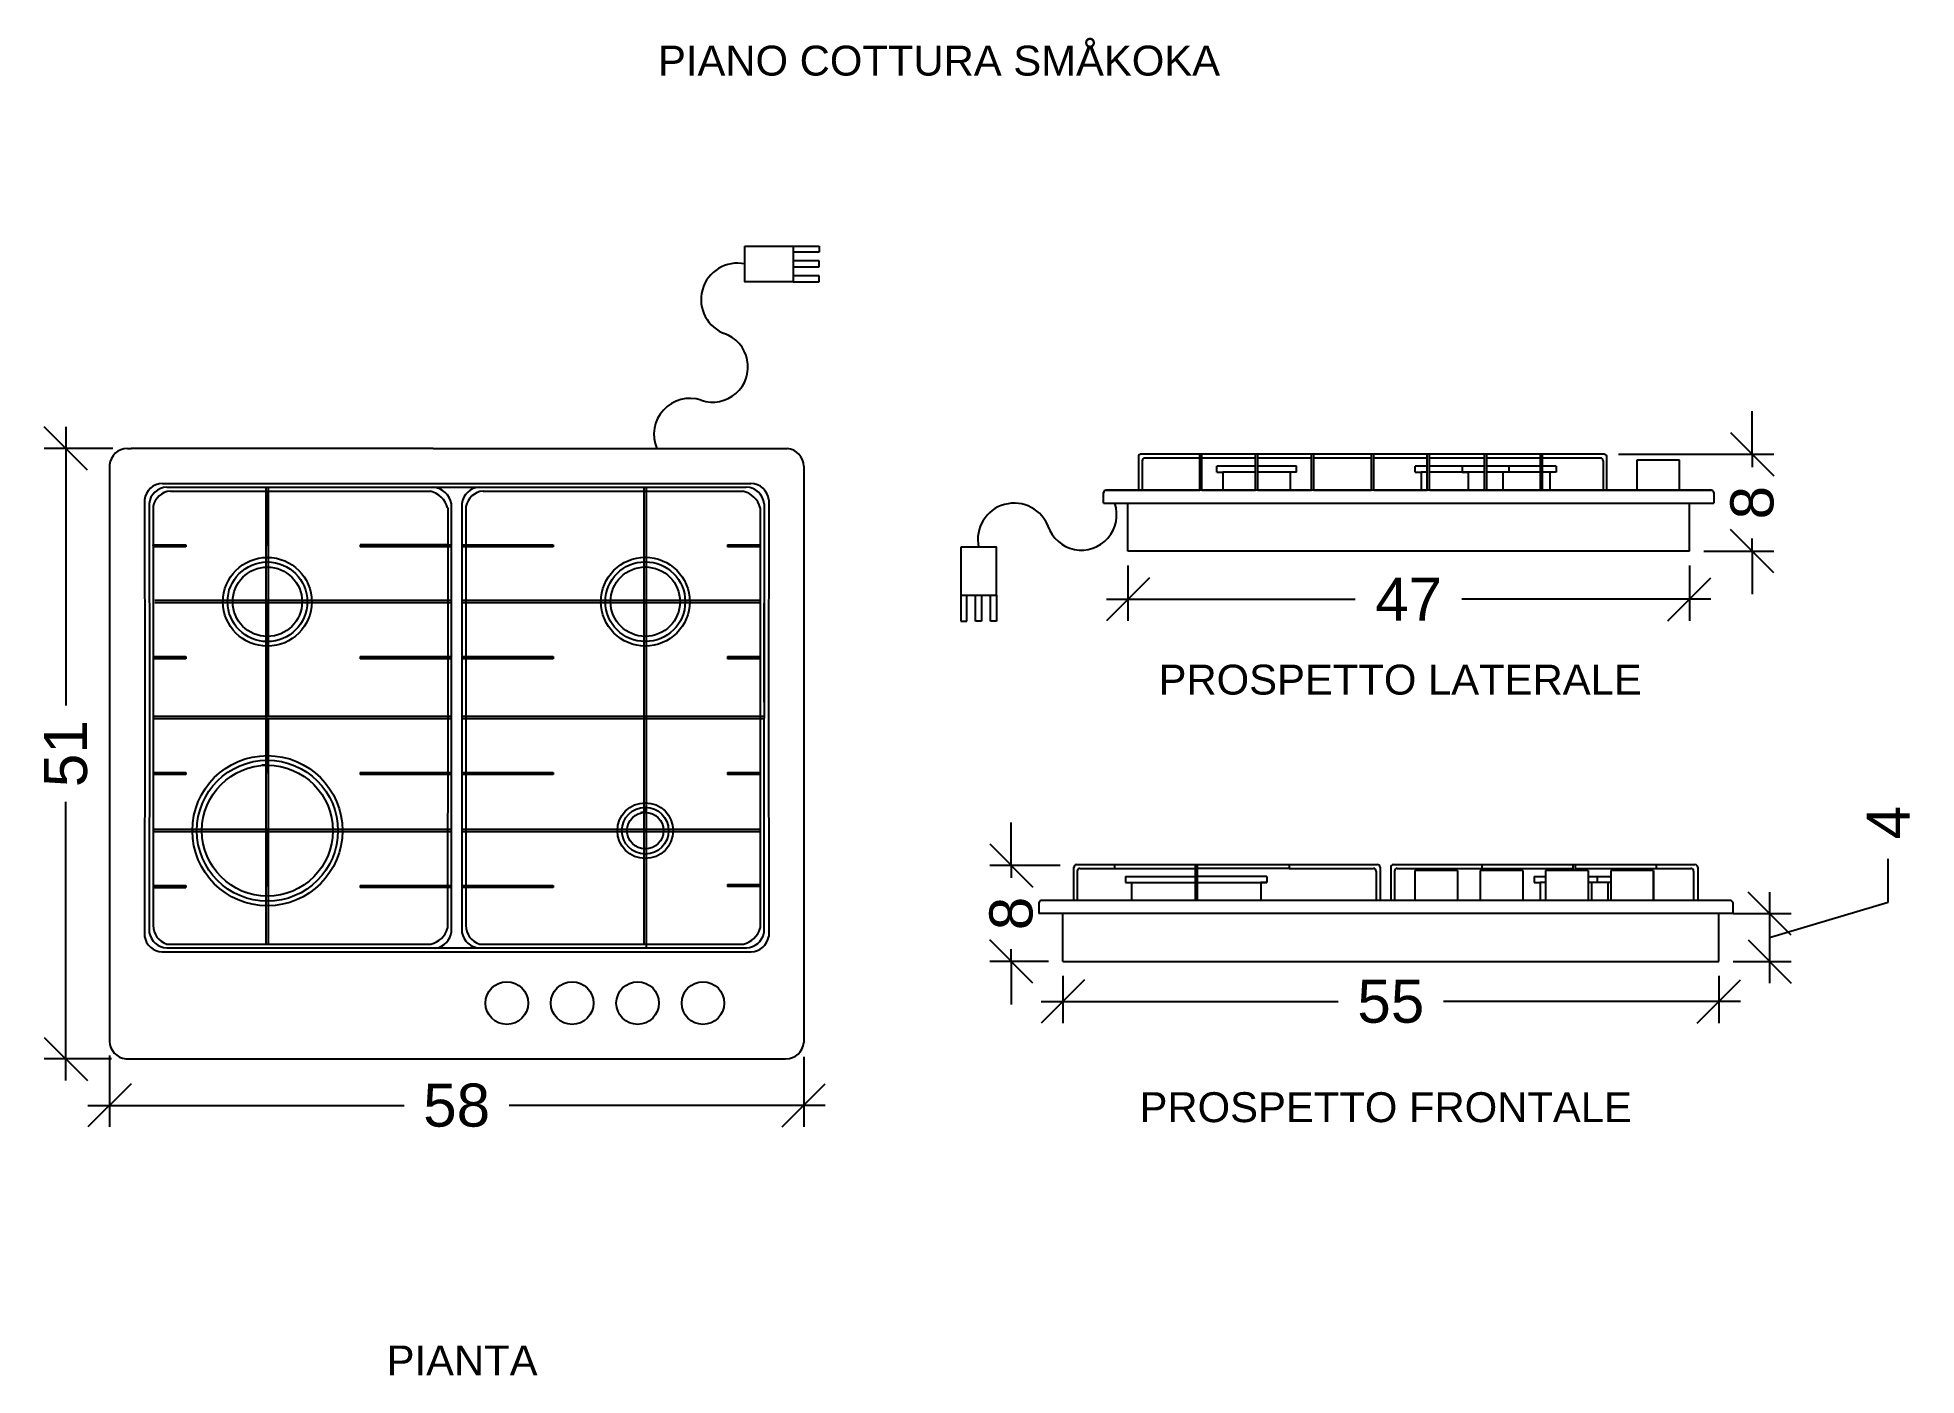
# Model space of a CAD drawing. Header units: millimetres. Extents: x 3179 to 3335, y 1658 to 1770.
import ezdxf

# ---------------------------------------------------------------- set-up
doc = ezdxf.new("R2010")
doc.units = ezdxf.units.MM
doc.layers.add('ARREDI', color=1, linetype='Continuous')
doc.layers.add('QUOTE', color=3, linetype='Continuous')
doc.styles.add('ARIAL', font='arial.ttf')
doc.dimstyles.new('TICK_36', dxfattribs={"dimtxt": 3.6, "dimasz": 3.6, "dimexe": 1.8, "dimexo": 1.2, "dimgap": 1.8, "dimtad": 0, "dimdec": 0, "dimzin": 0, "dimdsep": 46, "dimtxsty": 'ARIAL', "dimblk": 'OBLIQUE', "dimcen": 1.8, "dimdle": 1.8, "dimclrd": 256, "dimclrt": 256, "dimadec": 0, "dimazin": 0, "dimtfac": 1, "dimtdec": 0, "dimtmove": 1, "dimatfit": 3, "dimldrblk": 'OPEN90', "dimfxl": 1, "dimtfill": 1, "dimtolj": 1, "dimtzin": 0, "dimarcsym": 0})

# ---------------------------------------------------------------- blocks, each defined once
blk = doc.blocks.new('_Oblique')
at = {"color": 0, "linetype": 'ByBlock', "lineweight": -2}
blk.add_line((-0.5, -0.5), (0.5, 0.5), dxfattribs=at)
blk = doc.blocks.new('*D11')
at = {"layer": 'Defpoints', "color": 0, "transparency": 16777216}
for p in [(3264.15, 1692.41), (3318.95, 1692.41), (3318.95, 1689.07)]:
    blk.add_point(p, dxfattribs=at)
at = {"layer": 'QUOTE', "color": 0, "lineweight": -2, "transparency": 16777216}
for p, q in [((3264.15, 1691.21), (3264.15, 1687.27)), ((3318.95, 1691.21), (3318.95, 1687.27))]:
    blk.add_line(p, q, dxfattribs=at)
at = {"layer": 'QUOTE', "lineweight": -2, "transparency": 16777216}
for p, q in [((3262.35, 1689.07), (3287.16, 1689.07)), ((3320.75, 1689.07), (3295.94, 1689.07))]:
    blk.add_line(p, q, dxfattribs=at)
at = {"layer": 'QUOTE', "lineweight": -2, "transparency": 16777216, "xscale": 3.6, "yscale": 3.6, "zscale": 3.6, "rotation": 180}
blk.add_blockref('_Oblique', (3264.15, 1689.07), dxfattribs=at)
at = {"layer": 'QUOTE', "lineweight": -2, "transparency": 16777216, "xscale": 3.6, "yscale": 3.6, "zscale": 3.6}
blk.add_blockref('_Oblique', (3318.95, 1689.07), dxfattribs=at)
at = {"layer": 'QUOTE', "transparency": 16777216, "insert": (3291.55, 1689.07), "char_height": 3.6, "attachment_point": 5, "style": 'ARIAL', "bg_fill": 3, "box_fill_scale": 1.1, "bg_fill_color": 256, "bg_fill_true_color": 13158600, "bg_fill_transparency": 0}
blk.add_mtext('\\A1;55', dxfattribs=at)
blk = doc.blocks.new('_Open90')
at = {"color": 0, "linetype": 'ByBlock', "lineweight": -2}
for p, q in [((-0.5, 0.5), (0, 0)), ((0, 0), (-1, 0)), ((0, 0), (-0.5, -0.5))]:
    blk.add_line(p, q, dxfattribs=at)
blk = doc.blocks.new('*D12')
at = {"layer": 'Defpoints', "color": 0, "transparency": 16777216}
for p in [(3318.95, 1696.41), (3318.95, 1692.41), (3323.2, 1692.41)]:
    blk.add_point(p, dxfattribs=at)
at = {"layer": 'QUOTE', "lineweight": -2, "transparency": 16777216}
for p, q in [((3333.1, 1697.38), (3333.1, 1700.98)), ((3323.2, 1698.21), (3323.2, 1690.61)), ((3323.2, 1694.41), (3333.1, 1697.38))]:
    blk.add_line(p, q, dxfattribs=at)
at = {"layer": 'QUOTE', "color": 0, "lineweight": -2, "transparency": 16777216}
for p, q in [((3320.15, 1696.41), (3325, 1696.41)), ((3320.15, 1692.41), (3325, 1692.41))]:
    blk.add_line(p, q, dxfattribs=at)
at = {"layer": 'QUOTE', "lineweight": -2, "transparency": 16777216, "xscale": 3.6, "yscale": 3.6, "zscale": 3.6}
for p, rotation in [((3323.2, 1696.41), 90), ((3323.2, 1692.41), 270)]:
    blk.add_blockref('_Oblique', p, dxfattribs=dict(at, rotation=rotation))
at = {"layer": 'QUOTE', "transparency": 16777216, "insert": (3333.1, 1704.02), "char_height": 3.6, "attachment_point": 5, "rotation": 90, "style": 'ARIAL', "bg_fill": 3, "box_fill_scale": 1.1, "bg_fill_color": 256, "bg_fill_true_color": 13158600, "bg_fill_transparency": 0}
blk.add_mtext('\\A1;4', dxfattribs=at)
blk = doc.blocks.new('*D13')
at = {"layer": 'Defpoints', "color": 0, "transparency": 16777216}
for p in [(3265.14, 1700.43), (3259.84, 1692.41), (3264.15, 1692.41)]:
    blk.add_point(p, dxfattribs=at)
at = {"layer": 'QUOTE', "lineweight": -2, "transparency": 16777216}
for p, q in [((3259.84, 1700.43), (3259.84, 1704.03)), ((3259.84, 1700.43), (3259.84, 1699.41)), ((3259.84, 1692.41), (3259.84, 1693.43)), ((3259.84, 1692.41), (3259.84, 1688.81))]:
    blk.add_line(p, q, dxfattribs=at)
at = {"layer": 'QUOTE', "color": 0, "lineweight": -2, "transparency": 16777216}
for p, q in [((3263.94, 1700.43), (3258.04, 1700.43)), ((3262.95, 1692.41), (3258.04, 1692.41))]:
    blk.add_line(p, q, dxfattribs=at)
at = {"layer": 'QUOTE', "lineweight": -2, "transparency": 16777216, "xscale": 3.6, "yscale": 3.6, "zscale": 3.6}
for p, rotation in [((3259.84, 1700.43), 270), ((3259.84, 1692.41), 90)]:
    blk.add_blockref('_Oblique', p, dxfattribs=dict(at, rotation=rotation))
at = {"layer": 'QUOTE', "transparency": 16777216, "insert": (3259.84, 1696.42), "char_height": 3.6, "attachment_point": 5, "rotation": 90, "style": 'ARIAL', "bg_fill": 3, "box_fill_scale": 1.1, "bg_fill_color": 256, "bg_fill_true_color": 13158600, "bg_fill_transparency": 0}
blk.add_mtext('\\A1;8', dxfattribs=at)
blk = doc.blocks.new('*D14')
at = {"layer": 'Defpoints', "color": 0, "transparency": 16777216}
for p in [(3184.51, 1685.75), (3242.51, 1685.64), (3242.51, 1680.39)]:
    blk.add_point(p, dxfattribs=at)
at = {"layer": 'QUOTE', "color": 0, "lineweight": -2, "transparency": 16777216}
for p, q in [((3184.51, 1684.55), (3184.51, 1678.59)), ((3242.51, 1684.44), (3242.51, 1678.59))]:
    blk.add_line(p, q, dxfattribs=at)
at = {"layer": 'QUOTE', "lineweight": -2, "transparency": 16777216}
for p, q in [((3182.71, 1680.39), (3209.13, 1680.39)), ((3244.31, 1680.39), (3217.89, 1680.39))]:
    blk.add_line(p, q, dxfattribs=at)
at = {"layer": 'QUOTE', "lineweight": -2, "transparency": 16777216, "xscale": 3.6, "yscale": 3.6, "zscale": 3.6, "rotation": 180}
blk.add_blockref('_Oblique', (3184.51, 1680.39), dxfattribs=at)
at = {"layer": 'QUOTE', "lineweight": -2, "transparency": 16777216, "xscale": 3.6, "yscale": 3.6, "zscale": 3.6}
blk.add_blockref('_Oblique', (3242.51, 1680.39), dxfattribs=at)
at = {"layer": 'QUOTE', "transparency": 16777216, "insert": (3213.51, 1680.39), "char_height": 3.6, "attachment_point": 5, "style": 'ARIAL', "bg_fill": 3, "box_fill_scale": 1.1, "bg_fill_color": 256, "bg_fill_true_color": 13158600, "bg_fill_transparency": 0}
blk.add_mtext('\\A1;58', dxfattribs=at)
blk = doc.blocks.new('*D15')
at = {"layer": 'Defpoints', "color": 0, "transparency": 16777216}
for p in [(3186, 1735.27), (3180.86, 1684.27), (3185.89, 1684.27)]:
    blk.add_point(p, dxfattribs=at)
at = {"layer": 'QUOTE', "lineweight": -2, "transparency": 16777216}
for p, q in [((3180.86, 1737.07), (3180.86, 1713.8)), ((3180.86, 1682.47), (3180.86, 1705.74))]:
    blk.add_line(p, q, dxfattribs=at)
at = {"layer": 'QUOTE', "color": 0, "lineweight": -2, "transparency": 16777216}
for p, q in [((3184.8, 1735.27), (3179.06, 1735.27)), ((3184.69, 1684.27), (3179.06, 1684.27))]:
    blk.add_line(p, q, dxfattribs=at)
at = {"layer": 'QUOTE', "lineweight": -2, "transparency": 16777216, "xscale": 3.6, "yscale": 3.6, "zscale": 3.6}
for p, rotation in [((3180.86, 1735.27), 90), ((3180.86, 1684.27), 270)]:
    blk.add_blockref('_Oblique', p, dxfattribs=dict(at, rotation=rotation))
at = {"layer": 'QUOTE', "transparency": 16777216, "insert": (3180.86, 1709.77), "char_height": 3.6, "attachment_point": 5, "rotation": 90, "style": 'ARIAL', "bg_fill": 3, "box_fill_scale": 1.1, "bg_fill_color": 256, "bg_fill_true_color": 13158600, "bg_fill_transparency": 0}
blk.add_mtext('\\A1;51', dxfattribs=at)
blk = doc.blocks.new('*D21')
at = {"layer": 'Defpoints', "color": 0, "transparency": 16777216}
for p in [(3269.59, 1726.69), (3316.49, 1726.69), (3316.49, 1722.67)]:
    blk.add_point(p, dxfattribs=at)
at = {"layer": 'QUOTE', "color": 0, "lineweight": -2, "transparency": 16777216}
for p, q in [((3269.59, 1725.49), (3269.59, 1720.87)), ((3316.49, 1725.49), (3316.49, 1720.87))]:
    blk.add_line(p, q, dxfattribs=at)
at = {"layer": 'QUOTE', "lineweight": -2, "transparency": 16777216}
for p, q in [((3267.79, 1722.67), (3288.58, 1722.67)), ((3318.29, 1722.67), (3297.49, 1722.67))]:
    blk.add_line(p, q, dxfattribs=at)
at = {"layer": 'QUOTE', "lineweight": -2, "transparency": 16777216, "xscale": 3.6, "yscale": 3.6, "zscale": 3.6, "rotation": 180}
blk.add_blockref('_Oblique', (3269.59, 1722.67), dxfattribs=at)
at = {"layer": 'QUOTE', "lineweight": -2, "transparency": 16777216, "xscale": 3.6, "yscale": 3.6, "zscale": 3.6}
blk.add_blockref('_Oblique', (3316.49, 1722.67), dxfattribs=at)
at = {"layer": 'QUOTE', "transparency": 16777216, "insert": (3293.04, 1722.67), "char_height": 3.6, "attachment_point": 5, "style": 'ARIAL', "bg_fill": 3, "box_fill_scale": 1.1, "bg_fill_color": 256, "bg_fill_true_color": 13158600, "bg_fill_transparency": 0}
blk.add_mtext('\\A1;47', dxfattribs=at)
blk = doc.blocks.new('*D22')
at = {"layer": 'Defpoints', "color": 0, "transparency": 16777216}
for p in [(3309.38, 1734.79), (3321.74, 1734.79), (3316.49, 1726.69)]:
    blk.add_point(p, dxfattribs=at)
at = {"layer": 'QUOTE', "lineweight": -2, "transparency": 16777216}
for p, q in [((3321.74, 1734.79), (3321.74, 1738.39)), ((3321.74, 1734.79), (3321.74, 1733.72)), ((3321.74, 1726.69), (3321.74, 1727.75)), ((3321.74, 1726.69), (3321.74, 1723.09))]:
    blk.add_line(p, q, dxfattribs=at)
at = {"layer": 'QUOTE', "color": 0, "lineweight": -2, "transparency": 16777216}
for p, q in [((3310.58, 1734.79), (3323.54, 1734.79)), ((3317.69, 1726.69), (3323.54, 1726.69))]:
    blk.add_line(p, q, dxfattribs=at)
at = {"layer": 'QUOTE', "lineweight": -2, "transparency": 16777216, "xscale": 3.6, "yscale": 3.6, "zscale": 3.6}
for p, rotation in [((3321.74, 1734.79), 270), ((3321.74, 1726.69), 90)]:
    blk.add_blockref('_Oblique', p, dxfattribs=dict(at, rotation=rotation))
at = {"layer": 'QUOTE', "transparency": 16777216, "insert": (3321.74, 1730.74), "char_height": 3.6, "attachment_point": 5, "rotation": 90, "style": 'ARIAL', "bg_fill": 3, "box_fill_scale": 1.1, "bg_fill_color": 256, "bg_fill_true_color": 13158600, "bg_fill_transparency": 0}
blk.add_mtext('\\A1;8', dxfattribs=at)

msp = doc.modelspace()

# ---------------------------------------------------------------- linework, layer by layer
at = {"layer": 'ARREDI'}
for p, q in [((3241.61, 1752.17), (3243.79, 1752.17)), ((3243.79, 1751.67), (3241.61, 1751.67)), ((3243.79, 1752.17), (3243.79, 1751.67)), ((3243.79, 1750.93), (3241.61, 1750.93)), ((3241.61, 1750.93), (3241.61, 1750.43)), ((3241.61, 1750.43), (3243.79, 1750.43)), ((3243.79, 1750.43), (3243.79, 1750.93)), ((3243.79, 1749.7), (3241.61, 1749.7)), ((3241.61, 1749.7), (3241.61, 1749.2)), ((3241.61, 1749.2), (3243.79, 1749.2)), ((3243.79, 1749.2), (3243.79, 1749.7)), ((3186, 1735.27), (3186.33, 1735.27)), ((3211.56, 1735.27), (3186.33, 1735.27)), ((3211.56, 1735.27), (3237.23, 1735.27)), ((3237.23, 1735.27), (3241.13, 1735.27)), ((3270.46, 1734.56), (3270.46, 1731.79)), ((3299.56, 1734.79), (3270.62, 1734.79)), ((3275.59, 1734.47), (3271.01, 1734.47)), ((3275.59, 1731.79), (3275.59, 1734.79)), ((3275.77, 1731.79), (3275.77, 1734.79)), ((3280.25, 1734.47), (3275.77, 1734.47)), ((3280.25, 1731.79), (3280.25, 1734.79)), ((3280.45, 1731.79), (3280.45, 1734.79)), ((3280.65, 1734.47), (3280.45, 1734.47)), ((3284.93, 1734.47), (3280.65, 1734.47)), ((3284.93, 1731.79), (3284.93, 1734.79)), ((3285.11, 1731.79), (3285.11, 1734.79)), ((3285.51, 1734.47), (3285.11, 1734.47)), ((3289.94, 1734.47), (3285.51, 1734.47)), ((3289.94, 1731.79), (3289.94, 1734.79)), ((3290.12, 1731.79), (3290.12, 1734.79)), ((3290.52, 1734.47), (3290.12, 1734.47)), ((3294.6, 1734.47), (3290.52, 1734.47)), ((3294.6, 1731.79), (3294.6, 1734.79)), ((3294.79, 1731.79), (3294.79, 1734.79)), ((3295.18, 1734.47), (3294.79, 1734.47)), ((3299.38, 1734.47), (3295.18, 1734.47)), ((3299.38, 1731.79), (3299.38, 1734.79)), ((3309.38, 1734.79), (3299.56, 1734.79)), ((3299.56, 1731.79), (3299.56, 1734.79)), ((3299.96, 1734.47), (3299.56, 1734.47)), ((3304.47, 1734.47), (3299.96, 1734.47)), ((3304.05, 1731.79), (3304.05, 1734.79)), ((3304.23, 1731.79), (3304.23, 1734.79)), ((3309.06, 1734.47), (3304.47, 1734.47)), ((3309.6, 1731.79), (3309.6, 1734.56)), ((3184.51, 1733.9), (3184.51, 1685.75)), ((3242.51, 1733.78), (3242.51, 1685.64)), ((3270.78, 1734.24), (3270.78, 1731.79)), ((3280.25, 1733.79), (3277.02, 1733.79)), ((3277.02, 1733.29), (3277.02, 1733.79)), ((3277.02, 1733.29), (3277.52, 1733.29)), ((3280.25, 1733.29), (3277.52, 1733.29)), ((3277.52, 1733.29), (3277.52, 1731.79)), ((3283.67, 1733.79), (3280.45, 1733.79)), ((3280.84, 1733.29), (3280.45, 1733.29)), ((3283.64, 1733.29), (3280.84, 1733.29)), ((3283.67, 1733.29), (3283.14, 1733.29)), ((3283.14, 1733.29), (3283.14, 1731.79)), ((3283.67, 1733.29), (3283.67, 1733.79)), ((3294.6, 1733.79), (3293.58, 1733.79)), ((3293.58, 1733.29), (3293.58, 1733.79)), ((3293.58, 1733.29), (3294.08, 1733.29)), ((3294.6, 1733.29), (3294.08, 1733.29)), ((3294.08, 1733.29), (3294.08, 1731.79)), ((3295.18, 1733.79), (3294.79, 1733.79)), ((3295, 1733.29), (3294.79, 1733.29)), ((3299.38, 1733.29), (3295, 1733.29)), ((3299.38, 1733.79), (3295.18, 1733.79)), ((3297.52, 1733.79), (3297.52, 1733.29)), ((3297.52, 1733.29), (3298.02, 1733.29)), ((3298.02, 1733.29), (3298.02, 1731.79)), ((3299.96, 1733.79), (3299.56, 1733.79)), ((3299.96, 1733.29), (3299.56, 1733.29)), ((3304.05, 1733.79), (3299.96, 1733.79)), ((3304.05, 1733.29), (3299.96, 1733.29)), ((3301.42, 1733.29), (3300.92, 1733.29)), ((3300.92, 1733.29), (3300.92, 1731.79)), ((3301.42, 1733.79), (3301.42, 1733.29)), ((3304.54, 1733.79), (3304.23, 1733.79)), ((3304.54, 1733.29), (3304.23, 1733.29)), ((3305.36, 1733.79), (3304.54, 1733.79)), ((3305.33, 1733.29), (3304.54, 1733.29)), ((3305.36, 1733.29), (3304.83, 1733.29)), ((3304.83, 1733.29), (3304.83, 1731.79)), ((3305.36, 1733.79), (3305.36, 1733.29)), ((3309.28, 1734.24), (3309.28, 1731.79)), ((3315.66, 1734.29), (3312.1, 1734.29)), ((3312.1, 1734.29), (3312.1, 1731.79)), ((3315.66, 1731.79), (3315.66, 1734.29)), ((3188.93, 1732.35), (3238.09, 1732.35)), ((3189.31, 1732.03), (3215.44, 1732.03)), ((3189.31, 1732.03), (3210.9, 1732.03)), ((3189.6, 1731.71), (3211.29, 1731.71)), ((3197.61, 1712.87), (3197.61, 1732.03)), ((3197.61, 1731.71), (3197.61, 1727.13)), ((3197.8, 1712.87), (3197.8, 1732.03)), ((3215.44, 1732.03), (3237.71, 1732.03)), ((3215.72, 1731.71), (3237.41, 1731.71)), ((3229.18, 1693.86), (3229.18, 1732.03)), ((3229.36, 1693.54), (3229.36, 1732.03)), ((3267.54, 1730.69), (3267.54, 1731.58)), ((3267.76, 1731.79), (3275.59, 1731.79)), ((3318.31, 1731.79), (3267.76, 1731.79)), ((3275.77, 1731.79), (3280.25, 1731.79)), ((3280.45, 1731.79), (3284.93, 1731.79)), ((3285.11, 1731.79), (3289.94, 1731.79)), ((3290.12, 1731.79), (3294.6, 1731.79)), ((3290.33, 1731.79), (3290.33, 1731.79)), ((3294.79, 1731.79), (3318.31, 1731.79)), ((3318.54, 1731.59), (3318.54, 1730.69)), ((3187.44, 1730.97), (3187.45, 1714.39)), ((3187.44, 1730.84), (3187.44, 1729.69)), ((3187.82, 1730.65), (3187.84, 1714.08)), ((3187.82, 1730.52), (3187.82, 1729.37)), ((3188.16, 1730.41), (3188.16, 1714.67)), ((3212.76, 1730.3), (3212.76, 1714.44)), ((3213.07, 1694.9), (3213.08, 1730.65)), ((3213.95, 1730.65), (3213.94, 1711.22)), ((3214.28, 1730.41), (3214.28, 1714.67)), ((3238.87, 1730.3), (3238.86, 1711.06)), ((3239.19, 1730.65), (3239.18, 1694.78)), ((3239.2, 1730.65), (3239.18, 1714.08)), ((3239.58, 1730.97), (3239.57, 1714.39)), ((3267.54, 1730.69), (3275.77, 1730.69)), ((3269.59, 1726.69), (3269.59, 1730.69)), ((3275.77, 1730.69), (3285.11, 1730.69)), ((3285.11, 1730.69), (3318.54, 1730.69)), ((3316.49, 1726.69), (3316.49, 1730.69)), ((3188.16, 1727.13), (3188.16, 1727.22)), ((3188.16, 1727.22), (3190.89, 1727.22)), ((3190.89, 1727.04), (3188.16, 1727.04)), ((3190.89, 1727.22), (3190.89, 1727.04)), ((3205.46, 1727.22), (3213.08, 1727.22)), ((3212.75, 1727.22), (3205.46, 1727.22)), ((3205.46, 1727.22), (3205.46, 1727.04)), ((3213.08, 1727.04), (3205.46, 1727.04)), ((3213.95, 1727.22), (3221.57, 1727.22)), ((3221.57, 1727.04), (3213.95, 1727.04)), ((3214.28, 1727.22), (3221.57, 1727.22)), ((3221.57, 1727.22), (3221.57, 1727.04)), ((3236.13, 1727.22), (3238.87, 1727.22)), ((3236.13, 1727.22), (3236.13, 1727.04)), ((3238.87, 1727.04), (3236.13, 1727.04)), ((3238.87, 1727.22), (3238.87, 1727.04)), ((3316.49, 1726.69), (3269.59, 1726.69)), ((3197.7, 1726.17), (3197.61, 1726.17)), ((3197.7, 1726.17), (3197.61, 1726.17)), ((3197.7, 1726.17), (3197.8, 1726.17)), ((3213.08, 1722.56), (3188.29, 1722.56)), ((3213.08, 1722.36), (3188.29, 1722.36)), ((3194, 1722.46), (3194, 1722.56)), ((3194, 1722.46), (3194, 1722.37)), ((3197.61, 1722.36), (3197.61, 1717.79)), ((3238.87, 1722.56), (3213.94, 1722.56)), ((3238.87, 1722.36), (3213.94, 1722.36)), ((3255.62, 1723.02), (3255.62, 1720.84)), ((3256.12, 1720.84), (3256.12, 1723.02)), ((3256.86, 1720.84), (3256.86, 1723.02)), ((3256.86, 1723.02), (3257.36, 1723.02)), ((3257.36, 1723.02), (3257.36, 1720.84)), ((3258.1, 1720.84), (3258.1, 1723.02)), ((3258.1, 1723.02), (3258.6, 1723.02)), ((3258.6, 1723.02), (3258.6, 1720.84)), ((3255.62, 1720.84), (3256.12, 1720.84)), ((3257.36, 1720.84), (3256.86, 1720.84)), ((3258.6, 1720.84), (3258.1, 1720.84)), ((3197.61, 1719.14), (3197.61, 1709.42)), ((3188.16, 1717.88), (3190.89, 1717.88)), ((3190.89, 1717.7), (3188.16, 1717.7)), ((3190.89, 1717.88), (3190.89, 1717.7)), ((3205.46, 1717.88), (3213.08, 1717.88)), ((3205.46, 1717.88), (3205.46, 1717.7)), ((3213.08, 1717.7), (3205.46, 1717.7)), ((3213.94, 1717.88), (3221.57, 1717.88)), ((3221.57, 1717.7), (3213.94, 1717.7)), ((3221.57, 1717.88), (3221.57, 1717.7)), ((3236.13, 1717.88), (3238.87, 1717.88)), ((3236.13, 1717.88), (3236.13, 1717.7)), ((3238.87, 1717.7), (3236.13, 1717.7)), ((3187.45, 1714.39), (3187.44, 1694.5)), ((3187.84, 1714.08), (3187.83, 1694.83)), ((3188.16, 1714.67), (3188.15, 1695.42)), ((3212.76, 1714.44), (3212.75, 1695.2)), ((3214.28, 1714.67), (3214.27, 1695.42)), ((3239.57, 1714.39), (3239.58, 1694.5)), ((3213.07, 1712.87), (3188.16, 1712.87)), ((3213.07, 1712.69), (3188.16, 1712.69)), ((3197.61, 1693.86), (3197.61, 1712.69)), ((3197.61, 1712.69), (3197.61, 1708.11)), ((3197.8, 1693.86), (3197.8, 1712.69)), ((3239.18, 1712.87), (3213.94, 1712.87)), ((3239.18, 1712.69), (3213.94, 1712.69)), ((3213.94, 1711.22), (3213.95, 1694.83)), ((3238.86, 1711.06), (3238.86, 1695.2)), ((3197.7, 1709.61), (3197.61, 1709.61)), ((3197.61, 1709.61), (3197.8, 1709.61)), ((3197.61, 1709.61), (3197.61, 1709.23)), ((3188.16, 1708.21), (3190.89, 1708.21)), ((3190.89, 1708.02), (3188.16, 1708.02)), ((3190.89, 1708.21), (3190.89, 1708.02)), ((3197.61, 1708.8), (3197.24, 1708.8)), ((3197.61, 1709.23), (3197.61, 1708.8)), ((3205.46, 1708.21), (3213.07, 1708.21)), ((3205.46, 1708.21), (3205.46, 1708.02)), ((3213.07, 1708.02), (3205.46, 1708.02)), ((3213.94, 1708.21), (3221.57, 1708.21)), ((3221.57, 1708.02), (3213.94, 1708.02)), ((3221.57, 1708.21), (3221.57, 1708.02)), ((3236.13, 1708.21), (3238.87, 1708.21)), ((3236.13, 1708.21), (3236.13, 1708.02)), ((3238.87, 1708.02), (3236.13, 1708.02)), ((3229.27, 1704.87), (3228.9, 1704.87)), ((3229.18, 1705.29), (3229.18, 1705.67)), ((3229.27, 1705.29), (3229.27, 1704.87)), ((3229.27, 1705.29), (3229.27, 1704.87)), ((3213.07, 1703.43), (3188.28, 1703.43)), ((3213.07, 1703.25), (3188.28, 1703.25)), ((3191.43, 1703.34), (3191.43, 1703.43)), ((3191.43, 1703.43), (3191.43, 1703.25)), ((3197.61, 1703.43), (3197.8, 1703.25)), ((3197.8, 1703.43), (3197.61, 1703.25)), ((3197.61, 1703.25), (3197.61, 1698.67)), ((3238.86, 1703.43), (3213.95, 1703.43)), ((3238.86, 1703.25), (3213.95, 1703.25)), ((3229.18, 1703.43), (3229.36, 1703.25)), ((3229.36, 1703.43), (3229.18, 1703.25)), ((3265.08, 1697.51), (3265.08, 1700.28)), ((3265.26, 1700.51), (3268.48, 1700.51)), ((3265.35, 1699.96), (3265.35, 1697.51)), ((3265.58, 1700.19), (3268.48, 1700.19)), ((3268.48, 1700.51), (3268.48, 1700.19)), ((3268.48, 1700.51), (3283.05, 1700.51)), ((3268.48, 1700.19), (3275.2, 1700.19)), ((3275.2, 1700.51), (3275.2, 1697.51)), ((3275.2, 1700.51), (3275.38, 1700.51)), ((3275.38, 1700.51), (3275.38, 1697.51)), ((3283.05, 1700.19), (3275.38, 1700.19)), ((3283.05, 1700.51), (3290.42, 1700.51)), ((3283.05, 1700.51), (3283.05, 1700.19)), ((3283.05, 1700.19), (3290.1, 1700.19)), ((3290.33, 1699.96), (3290.33, 1697.51)), ((3290.65, 1700.28), (3290.65, 1697.51)), ((3291.54, 1700.28), (3291.54, 1700.19)), ((3291.54, 1700.19), (3291.54, 1697.51)), ((3291.77, 1700.51), (3299.15, 1700.51)), ((3291.86, 1699.96), (3291.86, 1697.51)), ((3292.09, 1700.19), (3299.15, 1700.19)), ((3297.11, 1700.01), (3293.55, 1700.01)), ((3293.55, 1700.01), (3293.55, 1697.51)), ((3297.11, 1700.01), (3297.11, 1697.51)), ((3302.58, 1700.01), (3299.02, 1700.01)), ((3299.02, 1700.01), (3299.02, 1697.51)), ((3299.15, 1700.51), (3299.15, 1700.19)), ((3299.15, 1700.51), (3313.72, 1700.51)), ((3299.15, 1700.19), (3306.77, 1700.19)), ((3302.58, 1700.01), (3302.58, 1697.51)), ((3308.03, 1700.01), (3304.47, 1700.01)), ((3304.47, 1700.01), (3304.47, 1697.51)), ((3306.77, 1700.51), (3306.77, 1700.01)), ((3306.77, 1700.51), (3306.95, 1700.51)), ((3306.95, 1700.51), (3306.95, 1700.01)), ((3306.95, 1700.19), (3313.72, 1700.19)), ((3308.03, 1700.01), (3308.03, 1697.51)), ((3313.49, 1700.01), (3309.93, 1700.01)), ((3309.93, 1700.01), (3309.93, 1697.51)), ((3313.49, 1697.51), (3313.49, 1700.01)), ((3313.49, 1700.01), (3313.49, 1697.51)), ((3313.72, 1700.51), (3316.96, 1700.51)), ((3313.72, 1700.51), (3313.72, 1700.19)), ((3313.72, 1700.19), (3316.62, 1700.19)), ((3316.85, 1699.97), (3316.85, 1697.51)), ((3316.85, 1699.96), (3316.85, 1697.51)), ((3317.21, 1700.28), (3317.21, 1697.51)), ((3188.16, 1698.76), (3190.89, 1698.76)), ((3190.89, 1698.58), (3188.16, 1698.58)), ((3188.16, 1698.58), (3190.89, 1698.58)), ((3190.89, 1698.76), (3190.89, 1698.58)), ((3205.46, 1698.76), (3213.07, 1698.76)), ((3205.46, 1698.76), (3205.46, 1698.58)), ((3213.07, 1698.58), (3205.46, 1698.58)), ((3213.95, 1698.76), (3221.57, 1698.76)), ((3221.57, 1698.58), (3213.95, 1698.58)), ((3221.57, 1698.76), (3221.57, 1698.58)), ((3236.13, 1698.85), (3238.87, 1698.85)), ((3236.13, 1698.85), (3236.13, 1698.67)), ((3238.87, 1698.67), (3236.13, 1698.67)), ((3269.4, 1699.51), (3269.4, 1699.01)), ((3269.4, 1699.51), (3275.2, 1699.51)), ((3269.4, 1699.01), (3275.2, 1699.01)), ((3269.9, 1699.01), (3269.9, 1697.51)), ((3281.18, 1699.51), (3275.38, 1699.51)), ((3275.38, 1699.01), (3281.18, 1699.01)), ((3281.18, 1699.01), (3280.68, 1699.01)), ((3280.68, 1699.01), (3280.68, 1697.51)), ((3281.18, 1699.51), (3281.18, 1699.01)), ((3281.18, 1699.51), (3281.18, 1699.01)), ((3303.53, 1699.51), (3304.47, 1699.51)), ((3303.53, 1699.51), (3303.53, 1699.01)), ((3303.53, 1699.01), (3304.03, 1699.01)), ((3304.03, 1699.01), (3304.03, 1697.51)), ((3304.47, 1699.01), (3304.03, 1699.01)), ((3308.03, 1699.51), (3309.93, 1699.51)), ((3309.68, 1699.01), (3308.03, 1699.01)), ((3308.31, 1699.01), (3308.31, 1697.51)), ((3308.81, 1699.01), (3308.81, 1699.51)), ((3309.93, 1699.01), (3309.68, 1699.01)), ((3309.68, 1699.01), (3309.68, 1697.51)), ((3262.14, 1697.29), (3262.14, 1696.41)), ((3313.55, 1697.51), (3262.34, 1697.51)), ((3290.75, 1697.51), (3290.75, 1697.51)), ((3309.93, 1697.51), (3309.93, 1697.51)), ((3319.94, 1697.51), (3313.55, 1697.51)), ((3320.14, 1696.41), (3320.14, 1697.28)), ((3318.95, 1696.41), (3262.14, 1696.41)), ((3264.15, 1692.41), (3264.15, 1696.41)), ((3318.95, 1692.41), (3318.95, 1696.41)), ((3320.14, 1696.41), (3318.95, 1696.41)), ((3189.29, 1693.86), (3211.36, 1693.86)), ((3215.42, 1693.86), (3237.49, 1693.86)), ((3188.91, 1693.21), (3238.12, 1693.21)), ((3189.3, 1693.54), (3215.43, 1693.54)), ((3215.43, 1693.54), (3237.73, 1693.54)), ((3264.15, 1692.41), (3318.95, 1692.41)), ((3185.89, 1684.27), (3237.12, 1684.27)), ((3185.89, 1684.27), (3241.02, 1684.27))]:
    msp.add_line(p, q, dxfattribs=at)
for points in [[(3237.59, 1752.17), (3241.61, 1752.17), (3241.61, 1749.2), (3237.59, 1749.2)], [(3255.62, 1727.03), (3255.62, 1723.02), (3258.6, 1723.02), (3258.6, 1727.03)]]:
    msp.add_lwpolyline(points, close=True, dxfattribs=at)
for centre, radius in [((3197.7, 1722.46), 3.71), ((3197.7, 1722.46), 3.33), ((3197.7, 1722.46), 2.9), ((3229.27, 1722.47), 3.71), ((3229.27, 1722.47), 3.33), ((3229.27, 1722.47), 2.9), ((3197.7, 1703.34), 6.27), ((3197.7, 1703.34), 5.89), ((3197.7, 1703.34), 5.47), ((3229.27, 1703.34), 2.33), ((3229.27, 1703.34), 1.95), ((3229.27, 1703.34), 1.53), ((3217.7, 1688.94), 1.78), ((3223.16, 1688.94), 1.78), ((3228.63, 1688.94), 1.78), ((3234.09, 1688.94), 1.78)]:
    msp.add_circle(centre, radius, dxfattribs=at)
for centre, radius, start, end in [((3236.97, 1747.71), 3.04, 78.1254, 251.1886), ((3234.9, 1742.09), 2.95, 251.072, 71.3884), ((3233, 1736.44), 3.01, 71.8093, 202.9975), ((3186.03, 1733.74), 1.53, 91.1178, 174.2554), ((3240.98, 1733.75), 1.53, 1.0612, 84.3893), ((3270.7, 1734.55), 0.236, 87.1096, 177.7169), ((3271.02, 1734.23), 0.238, 92.7246, 177.3273), ((3309.05, 1734.23), 0.238, 2.7246, 87.3273), ((3309.37, 1734.55), 0.236, 357.1096, 87.7169), ((3188.96, 1730.82), 1.53, 91.0612, 174.3893), ((3189.34, 1730.5), 1.53, 91.0612, 174.3893), ((3189.74, 1730.1), 1.62, 95.2821, 168.8216), ((3210.9, 1729.83), 1.91, 14.2182, 78.2781), ((3211.41, 1730.33), 1.7, 10.7625, 85.0258), ((3215.47, 1730.5), 1.53, 91.0612, 174.3893), ((3215.87, 1730.1), 1.62, 95.2821, 168.8216), ((3237.01, 1729.83), 1.92, 14.2735, 77.8509), ((3237.68, 1730.5), 1.53, 5.6107, 88.9388), ((3238.06, 1730.82), 1.53, 5.6107, 88.9388), ((3267.78, 1731.54), 0.242, 94.4684, 171.7859), ((3318.3, 1731.55), 0.236, 8.7418, 87.7169), ((3260.09, 1727.66), 3.04, 18.8114, 191.8746), ((3265.7, 1729.73), 2.95, 198.6116, 18.928), ((3265.31, 1700.27), 0.236, 92.2831, 182.8904), ((3265.59, 1699.95), 0.238, 92.6727, 177.2754), ((3290.08, 1699.94), 0.256, 6.3796, 85.7441), ((3290.41, 1700.27), 0.242, 3.6052, 92.3281), ((3291.78, 1700.27), 0.236, 92.2831, 182.8904), ((3292.1, 1699.95), 0.238, 92.6727, 177.2754), ((3316.61, 1699.95), 0.238, 2.6727, 87.2754), ((3316.97, 1700.27), 0.236, 2.2831, 92.8904), ((3262.38, 1697.28), 0.234, 98.5617, 178.1658), ((3319.9, 1697.27), 0.239, 2.5066, 80.7331), ((3189.83, 1695.45), 1.68, 180.9544, 251.5141), ((3210.86, 1695.77), 1.98, 284.8037, 343.1791), ((3215.95, 1695.45), 1.68, 180.9544, 251.5141), ((3236.96, 1695.77), 1.99, 285.2702, 343.1061), ((3188.96, 1694.75), 1.54, 189.2319, 267.5486), ((3189.37, 1695.1), 1.56, 189.914, 267.2572), ((3211.55, 1695.05), 1.53, 277.6993, 354.4401), ((3215.49, 1695.1), 1.56, 189.914, 267.2572), ((3237.65, 1695.1), 1.56, 272.7428, 348.3553), ((3238.06, 1694.75), 1.54, 272.4514, 350.7681), ((3186.02, 1685.78), 1.51, 180.8913, 264.7905), ((3241.01, 1685.78), 1.51, 270.4906, 354.6203)]:
    msp.add_arc(centre, radius, start, end, dxfattribs=at)

# ---------------------------------------------------------------- texts
at = {"layer": 'QUOTE', "char_height": 2.5, "attachment_point": 1, "style": 'ARIAL'}
for s, width, heights, insert in [('PIANO COTTURA SMÅKOKA', 170.9381, [0], (3230.33, 1768.92)), ('PROSPETTO LATERALE', 61.538, [2.59], (3272.15, 1717.21)), ('PROSPETTO FRONTALE', 61.538, [0], (3270.56, 1681.49)), ('PIANTA', 61.538, [0], (3207.66, 1660.33))]:
    msp.add_mtext_dynamic_manual_height_columns(s, width=width, gutter_width=12.5, heights=heights, dxfattribs=dict(at, insert=insert))

# ---------------------------------------------------------------- next in the draw order: dimensions: what is measured, and where the dimension line sits
at = {"layer": 'QUOTE'}
for base, p1, p2, picture, middle in [((3180.86, 1684.27), (3186, 1735.27), (3185.89, 1684.27), '*D15', (3180.86, 1709.77)), ((3259.84, 1692.41), (3265.14, 1700.43), (3264.15, 1692.41), '*D13', (3259.84, 1696.42))]:
    dim = msp.add_linear_dim(base=base, p1=p1, p2=p2, angle=90, dimstyle='TICK_36', dxfattribs=at)
    dim.commit()
    dim.dimension.update_dxf_attribs({"geometry": picture, "text_midpoint": middle})
dim = msp.add_linear_dim(base=(3316.49, 1722.67), p1=(3269.59, 1726.69), p2=(3316.49, 1726.69), dimstyle='TICK_36', dxfattribs=at)
dim.commit()
dim.dimension.update_dxf_attribs({"geometry": '*D21', "text_midpoint": (3293.04, 1722.67)})

# ---------------------------------------------------------------- next in the draw order: dimensions: what is measured, and where the dimension line sits
dim = msp.add_linear_dim(base=(3321.74, 1734.79), p1=(3316.49, 1726.69), p2=(3309.38, 1734.79), angle=90, dimstyle='TICK_36', dxfattribs=at)
dim.commit()
dim.dimension.update_dxf_attribs({"geometry": '*D22', "text_midpoint": (3321.74, 1730.74)})
for base, p1, p2, picture, middle in [((3318.95, 1689.07), (3264.15, 1692.41), (3318.95, 1692.41), '*D11', (3291.55, 1689.07)), ((3242.51, 1680.39), (3184.51, 1685.75), (3242.51, 1685.64), '*D14', (3213.51, 1680.39))]:
    dim = msp.add_linear_dim(base=base, p1=p1, p2=p2, dimstyle='TICK_36', dxfattribs=at)
    dim.commit()
    dim.dimension.update_dxf_attribs({"geometry": picture, "text_midpoint": middle})

# ---------------------------------------------------------------- next in the draw order: dimensions: what is measured, and where the dimension line sits
dim = msp.add_linear_dim(base=(3323.2, 1692.41), p1=(3318.95, 1696.41), p2=(3318.95, 1692.41), angle=90, dimstyle='TICK_36', dxfattribs=at)
dim.commit()
dim.dimension.update_dxf_attribs({"geometry": '*D12', "text_midpoint": (3333.1, 1702.78)})

doc.saveas('drawing.dxf')
